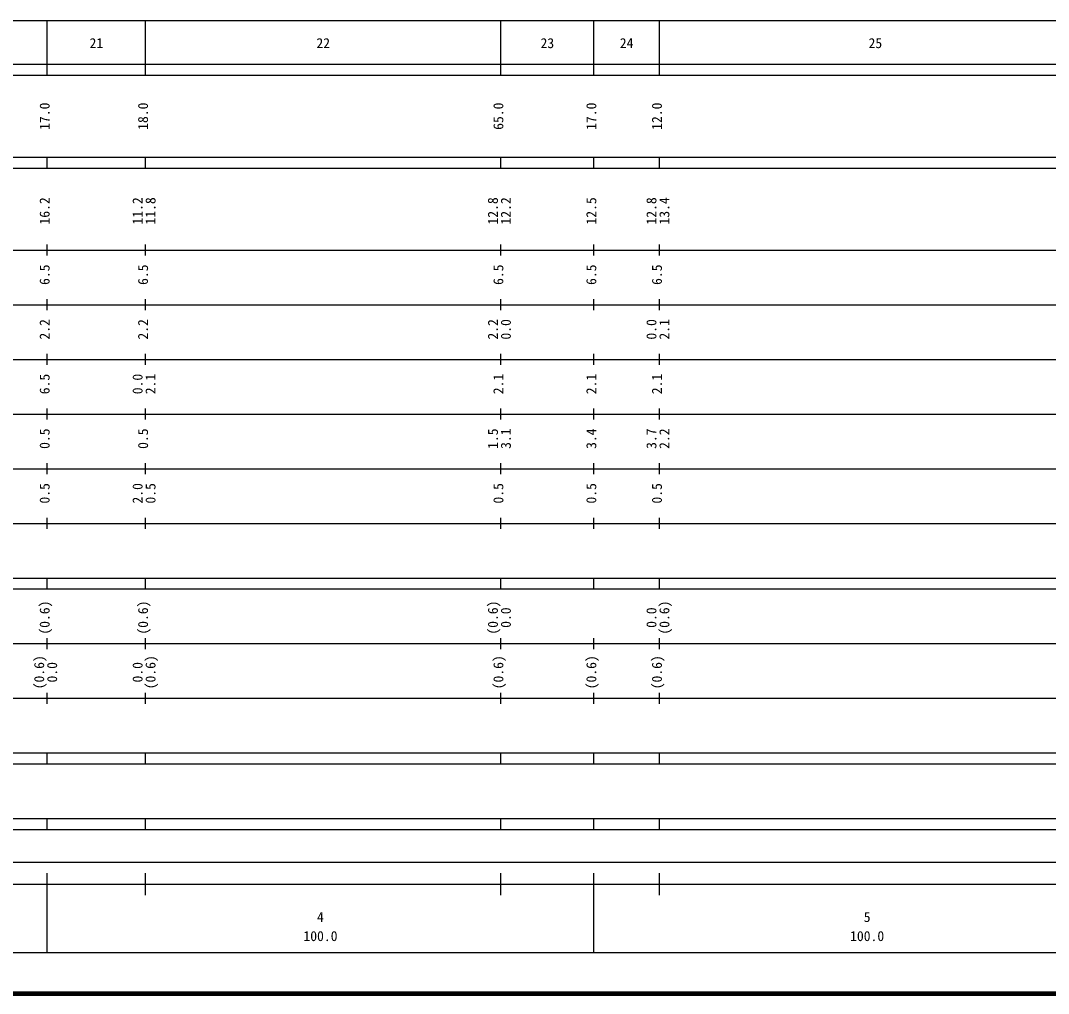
# Model space of a CAD drawing. Units: millimetres on the paper, enlarged 1000 times. Extents: x 40000 to 680000, y 20000 to 380000.
# Drawn here: x 263136 to 451164, y 20000 to 198000 of the extents above; entities that cross this region are included whole.
import ezdxf
from ezdxf.enums import TextEntityAlignment as Align

# ---------------------------------------------------------------- set-up
doc = ezdxf.new("R2010")
doc.units = ezdxf.units.MM
doc.header["$LTSCALE"] = 1000
doc.layers.add('M-TTL', color=2, linetype='Continuous', lineweight=140)
doc.layers.add('M-TTL-BAND', color=7, linetype='Continuous', lineweight=25)
doc.styles.add('ＭＳ ゴシック', font='')
doc.styles.get('ＭＳ ゴシック').set_extended_font_data('MS Gothic')

msp = doc.modelspace()

# ---------------------------------------------------------------- linework, layer by layer
at = {"layer": 'M-TTL'}
msp.add_line((40000, 20000), (680000, 20000), dxfattribs=at)
at = {"layer": 'M-TTL-BAND'}
for p, q in [((68000, 198000), (579000, 198000)), ((268000, 188000), (268000, 198000)), ((286000, 188000), (286000, 198000)), ((351000, 188000), (351000, 198000)), ((368000, 188000), (368000, 198000)), ((380000, 188000), (380000, 198000)), ((40000, 190000), (579000, 190000)), ((40000, 188000), (579000, 188000)), ((40000, 173000), (579000, 173000)), ((268000, 171000), (268000, 173000)), ((286000, 171000), (286000, 173000)), ((351000, 171000), (351000, 173000)), ((368000, 171000), (368000, 173000)), ((380000, 171000), (380000, 173000)), ((40000, 171000), (579000, 171000)), ((268000, 155000), (268000, 157000)), ((286000, 155000), (286000, 157000)), ((351000, 155000), (351000, 157000)), ((368000, 155000), (368000, 157000)), ((380000, 155000), (380000, 157000)), ((40000, 156000), (579000, 156000)), ((268000, 145000), (268000, 147000)), ((286000, 145000), (286000, 147000)), ((351000, 145000), (351000, 147000)), ((368000, 145000), (368000, 147000)), ((380000, 145000), (380000, 147000)), ((46000, 146000), (579000, 146000)), ((52000, 136000), (579000, 136000)), ((268000, 135000), (268000, 137000)), ((286000, 135000), (286000, 137000)), ((351000, 135000), (351000, 137000)), ((368000, 135000), (368000, 137000)), ((380000, 135000), (380000, 137000)), ((46000, 126000), (579000, 126000)), ((268000, 125000), (268000, 127000)), ((286000, 125000), (286000, 127000)), ((351000, 125000), (351000, 127000)), ((368000, 125000), (368000, 127000)), ((380000, 125000), (380000, 127000)), ((268000, 115000), (268000, 117000)), ((286000, 115000), (286000, 117000)), ((351000, 115000), (351000, 117000)), ((368000, 115000), (368000, 117000)), ((380000, 115000), (380000, 117000)), ((52000, 116000), (579000, 116000)), ((46000, 106000), (579000, 106000)), ((268000, 105000), (268000, 107000)), ((286000, 105000), (286000, 107000)), ((351000, 105000), (351000, 107000)), ((368000, 105000), (368000, 107000)), ((380000, 105000), (380000, 107000)), ((40000, 96000), (579000, 96000)), ((268000, 94000), (268000, 96000)), ((286000, 94000), (286000, 96000)), ((351000, 94000), (351000, 96000)), ((368000, 94000), (368000, 96000)), ((380000, 94000), (380000, 96000)), ((40000, 94000), (579000, 94000)), ((268000, 83000), (268000, 85000)), ((286000, 83000), (286000, 85000)), ((351000, 83000), (351000, 85000)), ((368000, 83000), (368000, 85000)), ((380000, 83000), (380000, 85000)), ((49000, 84000), (579000, 84000)), ((40000, 74000), (579000, 74000)), ((268000, 73000), (268000, 75000)), ((286000, 73000), (286000, 75000)), ((351000, 73000), (351000, 75000)), ((368000, 73000), (368000, 75000)), ((380000, 73000), (380000, 75000)), ((40000, 64000), (579000, 64000)), ((268000, 62000), (268000, 64000)), ((286000, 62000), (286000, 64000)), ((351000, 62000), (351000, 64000)), ((368000, 62000), (368000, 64000)), ((380000, 62000), (380000, 64000)), ((40000, 62000), (579000, 62000)), ((40000, 52000), (579000, 52000)), ((268000, 50000), (268000, 52000)), ((286000, 50000), (286000, 52000)), ((351000, 50000), (351000, 52000)), ((368000, 50000), (368000, 52000)), ((380000, 50000), (380000, 52000)), ((40000, 50000), (579000, 50000)), ((71513, 44000), (564967, 44000)), ((268000, 27500), (268000, 42000)), ((286000, 38000), (286000, 42000)), ((351000, 38000), (351000, 42000)), ((368000, 27500), (368000, 42000)), ((380000, 38000), (380000, 42000)), ((40000, 40000), (579000, 40000)), ((68000, 27500), (579000, 27500))]:
    msp.add_line(p, q, dxfattribs=at)

# ---------------------------------------------------------------- texts
at = {"layer": 'M-TTL-BAND', "style": 'ＭＳ ゴシック'}
for s, p in [('21', (277000, 192405)), ('22', (318500, 192405)), ('23', (359500, 192405)), ('24', (374000, 192405)), ('25', (419500, 192405)), ('4', (318000, 32523)), ('5', (418000, 32523)), ('100.0', (318000, 29033)), ('100.0', (418000, 29033))]:
    msp.add_text(s, height=1833, dxfattribs=at).set_placement(p, align=Align.BOTTOM_CENTER)
for s, p in [('17.0', (269000, 180500)), ('18.0', (287000, 180500)), ('65.0', (352000, 180500)), ('17.0', (369000, 180500)), ('12.0', (381000, 180500)), ('16.2', (269000, 163174)), ('11.2', (286000, 163174)), ('11.8', (288370, 163174)), ('12.8', (351000, 163174)), ('12.2', (353370, 163174)), ('12.5', (369000, 163174)), ('12.8', (380000, 163174)), ('13.4', (382370, 163174)), ('6.5', (269000, 151500)), ('6.5', (287000, 151500)), ('6.5', (352000, 151500)), ('6.5', (369000, 151500)), ('6.5', (381000, 151500)), ('2.2', (269000, 141500)), ('2.2', (287000, 141500)), ('2.2', (351000, 141500)), ('0.0', (353370, 141500)), ('0.0', (380000, 141500)), ('2.1', (382370, 141500)), ('6.5', (269000, 131500)), ('0.0', (286000, 131500)), ('0.0', (286000, 131500)), ('2.1', (288370, 131500)), ('2.1', (352000, 131500)), ('2.1', (369000, 131500)), ('2.1', (381000, 131500)), ('0.5', (269000, 121500)), ('0.5', (287000, 121500)), ('1.5', (351000, 121500)), ('3.1', (353370, 121500)), ('3.4', (369000, 121500)), ('3.7', (380000, 121500)), ('2.2', (382370, 121500)), ('0.5', (269000, 111500)), ('2.0', (286000, 111500)), ('0.5', (288370, 111500)), ('0.5', (352000, 111500)), ('0.5', (369000, 111500)), ('0.5', (381000, 111500)), ('(0.6)', (269000, 88764)), ('(0.6)', (287000, 88764)), ('(0.6)', (351000, 88764)), ('0.0', (353370, 88764)), ('0.0', (380000, 88764)), ('(0.6)', (382370, 88764)), ('(0.6)', (268000, 78764)), ('(0.6)', (288370, 78764)), ('(0.6)', (352000, 78764)), ('(0.6)', (369000, 78764)), ('(0.6)', (381000, 78764)), ('0.0', (270370, 78764)), ('0.0', (286000, 78764))]:
    msp.add_text(s, height=1833, rotation=90, dxfattribs=at).set_placement(p, align=Align.BOTTOM_CENTER)

doc.saveas('drawing.dxf')
